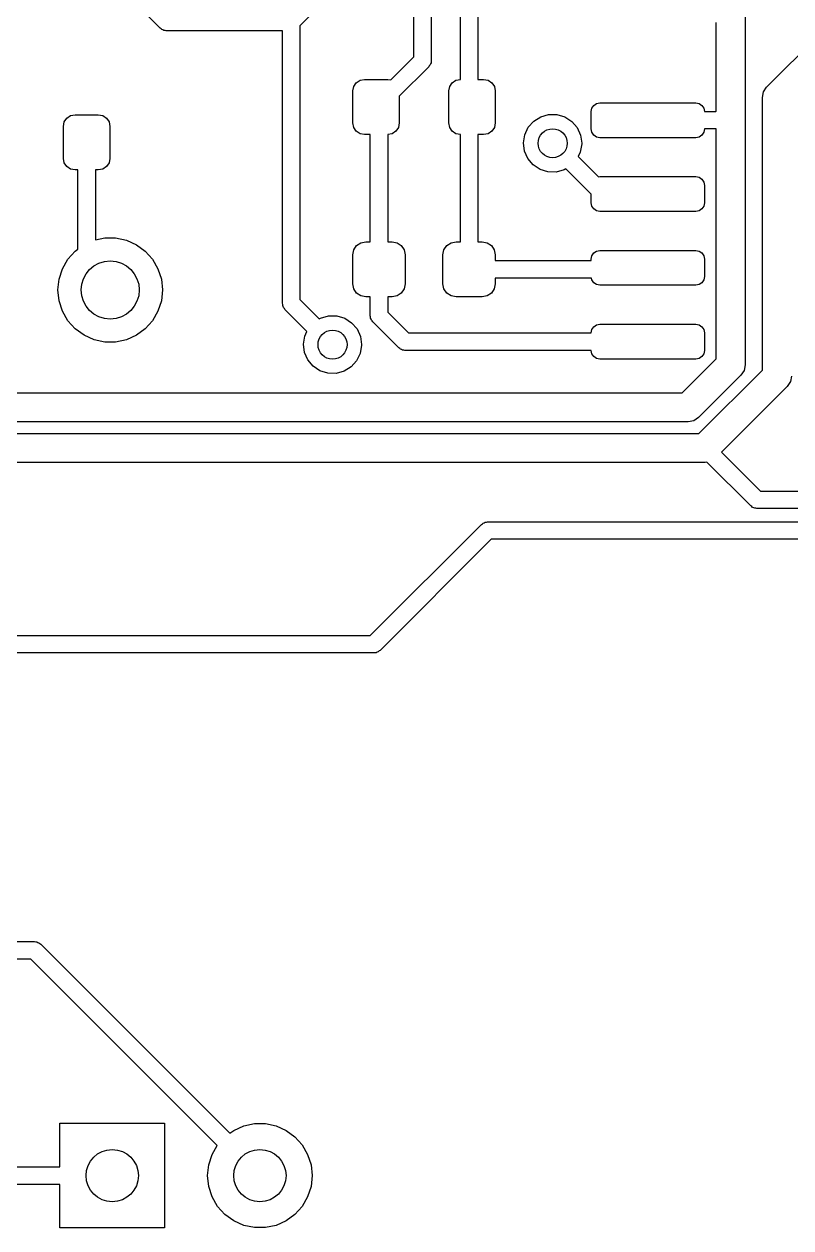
# Model space of a CAD drawing. Extents: x 108 to 192, y -153 to -46.
# Drawn here: x 130.56 to 143.75, y -145.68 to -124.96 of the extents above; entities that cross this region are included whole.
import ezdxf

# ---------------------------------------------------------------- set-up
doc = ezdxf.new("R2010")
doc.units = 0
doc.layers.add('BLACK', color=7, linetype='CONTINUOUS')

msp = doc.modelspace()

# ---------------------------------------------------------------- linework, layer by layer
at = {"layer": 'BLACK', "linetype": 'CONTINUOUS'}
for p, q in [((137.264, -125.529), (137.264, -120.255)), ((137.564, -120.193), (137.564, -125.591)), ((132.897, -125.036), (130.427, -122.567)), ((136.362, -123.934), (135.303, -124.993)), ((138.064, -125.915), (138.064, -123.944)), ((138.364, -123.944), (138.364, -125.915)), ((142.964, -124.667), (142.964, -130.828)), ((143.333, -126.048), (144.825, -124.556)), ((132.914, -125.046), (132.897, -125.036)), ((132.928, -125.06), (132.914, -125.046)), ((132.947, -125.065), (132.928, -125.06)), ((132.964, -125.075), (132.947, -125.065)), ((132.984, -125.075), (132.964, -125.075)), ((133.003, -125.08), (132.984, -125.075)), ((135.003, -125.08), (133.003, -125.08)), ((135.003, -129.769), (135.003, -125.08)), ((135.303, -124.993), (135.303, -129.706)), ((142.464, -126.462), (142.464, -124.935)), ((136.867, -125.926), (137.264, -125.529)), ((137.52, -125.697), (137.014, -126.203)), ((137.53, -125.68), (137.52, -125.697)), ((137.544, -125.666), (137.53, -125.68)), ((137.549, -125.647), (137.544, -125.666)), ((137.559, -125.63), (137.549, -125.647)), ((137.564, -125.591), (137.559, -125.61)), ((137.559, -125.61), (137.559, -125.63)), ((136.273, -125.974), (136.338, -125.931)), ((136.338, -125.931), (136.414, -125.915)), ((136.414, -125.915), (136.814, -125.915)), ((136.814, -125.915), (136.867, -125.926)), ((137.923, -125.974), (137.988, -125.931)), ((137.988, -125.931), (138.064, -125.915)), ((138.364, -125.915), (138.464, -125.915)), ((138.464, -125.915), (138.541, -125.931)), ((138.541, -125.931), (138.606, -125.974)), ((136.214, -126.115), (136.23, -126.039)), ((136.214, -126.665), (136.214, -126.115)), ((136.23, -126.039), (136.273, -125.974)), ((137.864, -126.115), (137.88, -126.039)), ((137.864, -126.665), (137.864, -126.115)), ((137.88, -126.039), (137.923, -125.974)), ((138.606, -125.974), (138.649, -126.039)), ((138.649, -126.039), (138.664, -126.115)), ((138.664, -126.115), (138.664, -126.665)), ((143.26, -126.225), (143.279, -126.129)), ((143.279, -126.129), (143.333, -126.048)), ((137.014, -126.203), (137.014, -126.665)), ((140.325, -126.412), (140.358, -126.363)), ((140.358, -126.363), (140.407, -126.33)), ((140.407, -126.33), (140.464, -126.319)), ((140.464, -126.319), (142.114, -126.319)), ((142.114, -126.319), (142.171, -126.33)), ((142.171, -126.33), (142.22, -126.363)), ((142.22, -126.363), (142.253, -126.412)), ((143.26, -130.917), (143.26, -126.225)), ((131.294, -126.584), (131.358, -126.54)), ((131.358, -126.54), (131.435, -126.525)), ((131.435, -126.525), (131.835, -126.525)), ((131.835, -126.525), (131.912, -126.54)), ((131.912, -126.54), (131.976, -126.584)), ((139.327, -126.634), (139.447, -126.558)), ((139.447, -126.558), (139.583, -126.519)), ((139.583, -126.519), (139.725, -126.52)), ((139.725, -126.52), (139.861, -126.561)), ((139.861, -126.561), (139.98, -126.638)), ((140.314, -126.469), (140.325, -126.412)), ((140.314, -126.769), (140.314, -126.469)), ((142.253, -126.412), (142.264, -126.469)), ((142.264, -126.469), (142.457, -126.469)), ((142.457, -126.469), (142.464, -126.462)), ((131.235, -126.725), (131.25, -126.648)), ((131.235, -127.275), (131.235, -126.725)), ((131.25, -126.648), (131.294, -126.584)), ((131.976, -126.584), (132.02, -126.648)), ((132.02, -126.648), (132.035, -126.725)), ((132.035, -126.725), (132.035, -127.275)), ((136.23, -126.742), (136.214, -126.665)), ((136.273, -126.807), (136.23, -126.742)), ((136.999, -126.742), (136.956, -126.807)), ((137.014, -126.665), (136.999, -126.742)), ((137.88, -126.742), (137.864, -126.665)), ((137.923, -126.807), (137.88, -126.742)), ((138.649, -126.742), (138.606, -126.807)), ((138.664, -126.665), (138.649, -126.742)), ((139.173, -126.869), (139.233, -126.74)), ((139.233, -126.74), (139.327, -126.634)), ((139.98, -126.638), (140.072, -126.745)), ((140.072, -126.745), (140.131, -126.875)), ((140.325, -126.826), (140.314, -126.769)), ((142.264, -126.769), (142.253, -126.826)), ((142.464, -126.769), (142.264, -126.769)), ((142.464, -130.724), (142.464, -126.769)), ((136.338, -126.85), (136.273, -126.807)), ((136.414, -126.865), (136.338, -126.85)), ((136.514, -126.865), (136.414, -126.865)), ((136.514, -128.709), (136.514, -126.865)), ((136.891, -126.85), (136.814, -126.865)), ((136.814, -126.865), (136.814, -128.709)), ((136.956, -126.807), (136.891, -126.85)), ((137.988, -126.85), (137.923, -126.807)), ((138.064, -126.865), (137.988, -126.85)), ((138.064, -128.709), (138.064, -126.865)), ((138.464, -126.865), (138.364, -126.865)), ((138.364, -126.865), (138.364, -128.709)), ((138.541, -126.85), (138.464, -126.865)), ((138.606, -126.807), (138.541, -126.85)), ((139.151, -127.009), (139.173, -126.869)), ((140.131, -126.875), (140.151, -127.015)), ((140.358, -126.875), (140.325, -126.826)), ((140.407, -126.908), (140.358, -126.875)), ((140.464, -126.919), (140.407, -126.908)), ((142.114, -126.919), (140.464, -126.919)), ((142.171, -126.908), (142.114, -126.919)), ((142.22, -126.875), (142.171, -126.908)), ((142.253, -126.826), (142.22, -126.875)), ((139.169, -127.149), (139.151, -127.009)), ((139.226, -127.279), (139.169, -127.149)), ((140.127, -127.167), (140.091, -127.242)), ((140.151, -127.027), (140.127, -127.167)), ((140.151, -127.015), (140.151, -127.027)), ((131.25, -127.352), (131.235, -127.275)), ((131.294, -127.416), (131.25, -127.352)), ((132.02, -127.352), (131.976, -127.416)), ((132.035, -127.275), (132.02, -127.352)), ((139.318, -127.388), (139.226, -127.279)), ((139.436, -127.466), (139.318, -127.388)), ((140.091, -127.242), (140.442, -127.593)), ((131.358, -127.46), (131.294, -127.416)), ((131.435, -127.475), (131.358, -127.46)), ((131.485, -127.475), (131.435, -127.475)), ((131.485, -128.837), (131.485, -127.475)), ((131.835, -127.475), (131.785, -127.475)), ((131.785, -127.475), (131.785, -128.679)), ((131.912, -127.46), (131.835, -127.475)), ((131.976, -127.416), (131.912, -127.46)), ((139.571, -127.508), (139.436, -127.466)), ((139.713, -127.511), (139.571, -127.508)), ((139.849, -127.474), (139.713, -127.511)), ((139.879, -127.455), (139.849, -127.474)), ((140.314, -127.89), (139.879, -127.455)), ((140.442, -127.593), (140.464, -127.589)), ((140.464, -127.589), (142.114, -127.589)), ((142.114, -127.589), (142.171, -127.6)), ((142.171, -127.6), (142.22, -127.633)), ((142.22, -127.633), (142.253, -127.682)), ((142.253, -127.682), (142.264, -127.739)), ((142.264, -127.739), (142.264, -128.039)), ((140.314, -128.039), (140.314, -127.89)), ((140.325, -128.096), (140.314, -128.039)), ((140.358, -128.145), (140.325, -128.096)), ((140.407, -128.178), (140.358, -128.145)), ((140.464, -128.189), (140.407, -128.178)), ((142.114, -128.189), (140.464, -128.189)), ((142.171, -128.178), (142.114, -128.189)), ((142.22, -128.145), (142.171, -128.178)), ((142.253, -128.096), (142.22, -128.145)), ((142.264, -128.039), (142.253, -128.096)), ((131.785, -128.679), (131.946, -128.645)), ((131.946, -128.645), (132.134, -128.645)), ((132.134, -128.645), (132.318, -128.684)), ((131.438, -128.871), (131.485, -128.837)), ((132.318, -128.684), (132.49, -128.761)), ((132.49, -128.761), (132.642, -128.871)), ((136.214, -128.934), (136.232, -128.848)), ((136.232, -128.848), (136.28, -128.775)), ((136.28, -128.775), (136.353, -128.727)), ((136.353, -128.727), (136.439, -128.709)), ((136.439, -128.709), (136.514, -128.709)), ((136.814, -128.709), (136.889, -128.709)), ((136.889, -128.709), (136.976, -128.727)), ((136.976, -128.727), (137.048, -128.775)), ((137.048, -128.775), (137.097, -128.848)), ((137.097, -128.848), (137.114, -128.934)), ((137.764, -128.934), (137.782, -128.848)), ((137.782, -128.848), (137.83, -128.775)), ((137.83, -128.775), (137.903, -128.727)), ((137.903, -128.727), (137.989, -128.709)), ((137.989, -128.709), (138.064, -128.709)), ((138.364, -128.709), (138.439, -128.709)), ((138.439, -128.709), (138.526, -128.727)), ((138.526, -128.727), (138.598, -128.775)), ((138.598, -128.775), (138.647, -128.848)), ((138.647, -128.848), (138.664, -128.934)), ((131.218, -129.174), (131.312, -129.011)), ((131.312, -129.011), (131.438, -128.871)), ((132.642, -128.871), (132.768, -129.011)), ((132.768, -129.011), (132.862, -129.174)), ((136.214, -129.434), (136.214, -128.934)), ((137.114, -128.934), (137.114, -129.434)), ((137.764, -129.434), (137.764, -128.934)), ((138.664, -128.934), (138.664, -129.034)), ((138.664, -129.034), (140.314, -129.034)), ((140.314, -129.009), (140.325, -128.952)), ((140.314, -129.034), (140.314, -129.009)), ((140.325, -128.952), (140.358, -128.903)), ((140.358, -128.903), (140.407, -128.87)), ((140.407, -128.87), (140.464, -128.859)), ((140.464, -128.859), (142.114, -128.859)), ((142.114, -128.859), (142.171, -128.87)), ((142.171, -128.87), (142.22, -128.903)), ((142.22, -128.903), (142.253, -128.952)), ((142.253, -128.952), (142.264, -129.009)), ((142.264, -129.009), (142.264, -129.309)), ((131.16, -129.353), (131.218, -129.174)), ((132.862, -129.174), (132.92, -129.353)), ((131.14, -129.54), (131.16, -129.353)), ((132.92, -129.353), (132.94, -129.54)), ((136.232, -129.521), (136.214, -129.434)), ((137.114, -129.434), (137.097, -129.521)), ((137.782, -129.521), (137.764, -129.434)), ((138.664, -129.434), (138.647, -129.521)), ((140.319, -129.334), (138.664, -129.334)), ((138.664, -129.334), (138.664, -129.434)), ((140.325, -129.366), (140.319, -129.334)), ((140.358, -129.415), (140.325, -129.366)), ((140.407, -129.448), (140.358, -129.415)), ((140.464, -129.459), (140.407, -129.448)), ((142.114, -129.459), (140.464, -129.459)), ((142.171, -129.448), (142.114, -129.459)), ((142.22, -129.415), (142.171, -129.448)), ((142.253, -129.366), (142.22, -129.415)), ((142.264, -129.309), (142.253, -129.366)), ((131.16, -129.727), (131.14, -129.54)), ((132.94, -129.54), (132.92, -129.727)), ((136.28, -129.593), (136.232, -129.521)), ((136.353, -129.642), (136.28, -129.593)), ((136.439, -129.659), (136.353, -129.642)), ((136.514, -129.659), (136.439, -129.659)), ((136.514, -129.984), (136.514, -129.659)), ((136.889, -129.659), (136.814, -129.659)), ((136.814, -129.659), (136.814, -129.922)), ((136.976, -129.642), (136.889, -129.659)), ((137.048, -129.593), (136.976, -129.642)), ((137.097, -129.521), (137.048, -129.593)), ((137.83, -129.593), (137.782, -129.521)), ((137.903, -129.642), (137.83, -129.593)), ((137.989, -129.659), (137.903, -129.642)), ((138.439, -129.659), (137.989, -129.659)), ((138.526, -129.642), (138.439, -129.659)), ((138.598, -129.593), (138.526, -129.642)), ((138.647, -129.521), (138.598, -129.593)), ((131.218, -129.906), (131.16, -129.727)), ((132.92, -129.727), (132.862, -129.906)), ((135.009, -129.788), (135.003, -129.769)), ((135.009, -129.807), (135.009, -129.788)), ((135.018, -129.825), (135.009, -129.807)), ((135.023, -129.844), (135.018, -129.825)), ((135.037, -129.858), (135.023, -129.844)), ((135.047, -129.875), (135.037, -129.858)), ((135.425, -130.252), (135.047, -129.875)), ((135.303, -129.706), (135.636, -130.039)), ((131.312, -130.069), (131.218, -129.906)), ((131.438, -130.209), (131.312, -130.069)), ((132.768, -130.069), (132.642, -130.209)), ((132.862, -129.906), (132.768, -130.069)), ((135.636, -130.039), (135.66, -130.023)), ((135.66, -130.023), (135.797, -129.984)), ((135.797, -129.984), (135.939, -129.985)), ((135.939, -129.985), (136.074, -130.026)), ((136.074, -130.026), (136.193, -130.103)), ((136.52, -130.003), (136.514, -129.984)), ((136.52, -130.023), (136.52, -130.003)), ((136.529, -130.04), (136.52, -130.023)), ((136.534, -130.059), (136.529, -130.04)), ((136.548, -130.073), (136.534, -130.059)), ((136.558, -130.09), (136.548, -130.073)), ((137.003, -130.535), (136.558, -130.09)), ((136.814, -129.922), (137.171, -130.279)), ((131.59, -130.319), (131.438, -130.209)), ((132.642, -130.209), (132.49, -130.319)), ((135.386, -130.334), (135.425, -130.252)), ((136.193, -130.103), (136.286, -130.21)), ((136.286, -130.21), (136.345, -130.339)), ((137.171, -130.279), (140.314, -130.279)), ((140.314, -130.279), (140.325, -130.222)), ((140.325, -130.222), (140.358, -130.173)), ((140.358, -130.173), (140.407, -130.14)), ((140.407, -130.14), (140.464, -130.129)), ((140.464, -130.129), (142.114, -130.129)), ((142.114, -130.129), (142.171, -130.14)), ((142.171, -130.14), (142.22, -130.173)), ((142.22, -130.173), (142.253, -130.222)), ((142.253, -130.222), (142.264, -130.279)), ((142.264, -130.279), (142.264, -130.579)), ((131.762, -130.396), (131.59, -130.319)), ((131.946, -130.435), (131.762, -130.396)), ((132.134, -130.435), (131.946, -130.435)), ((132.318, -130.396), (132.134, -130.435)), ((132.49, -130.319), (132.318, -130.396)), ((135.365, -130.474), (135.386, -130.334)), ((135.383, -130.614), (135.365, -130.474)), ((136.364, -130.492), (136.341, -130.632)), ((136.345, -130.339), (136.365, -130.48)), ((136.365, -130.48), (136.364, -130.492)), ((135.44, -130.744), (135.383, -130.614)), ((136.341, -130.632), (136.279, -130.759)), ((137.02, -130.545), (137.003, -130.535)), ((137.034, -130.559), (137.02, -130.545)), ((137.053, -130.564), (137.034, -130.559)), ((137.07, -130.574), (137.053, -130.564)), ((137.09, -130.574), (137.07, -130.574)), ((137.109, -130.579), (137.09, -130.574)), ((140.314, -130.579), (137.109, -130.579)), ((140.325, -130.636), (140.314, -130.579)), ((140.358, -130.685), (140.325, -130.636)), ((140.407, -130.718), (140.358, -130.685)), ((142.22, -130.685), (142.171, -130.718)), ((142.253, -130.636), (142.22, -130.685)), ((142.264, -130.579), (142.253, -130.636)), ((135.531, -130.853), (135.44, -130.744)), ((135.649, -130.931), (135.531, -130.853)), ((136.184, -130.864), (136.063, -130.939)), ((136.279, -130.759), (136.184, -130.864)), ((140.464, -130.729), (140.407, -130.718)), ((142.114, -130.729), (140.464, -130.729)), ((141.88, -131.308), (142.464, -130.724)), ((142.171, -130.718), (142.114, -130.729)), ((142.169, -132.008), (143.26, -130.917)), ((142.945, -130.923), (142.891, -131.004)), ((142.964, -130.828), (142.945, -130.923)), ((135.785, -130.973), (135.649, -130.931)), ((135.926, -130.976), (135.785, -130.973)), ((136.063, -130.939), (135.926, -130.976)), ((142.891, -131.004), (142.16, -131.735)), ((143.741, -131.116), (143.687, -131.198)), ((143.76, -131.021), (143.741, -131.116)), ((121.2, -131.308), (141.88, -131.308)), ((143.687, -131.198), (142.556, -132.329)), ((142.16, -131.735), (142.079, -131.789)), ((141.983, -131.808), (121.097, -131.808)), ((142.079, -131.789), (141.983, -131.808)), ((120.801, -132.008), (142.169, -132.008)), ((142.556, -132.329), (143.228, -133.001)), ((142.273, -132.508), (121.741, -132.508)), ((142.305, -132.502), (142.273, -132.508)), ((143.06, -133.257), (142.305, -132.502)), ((143.228, -133.001), (171.333, -133.001)), ((143.077, -133.266), (143.06, -133.257)), ((143.091, -133.28), (143.077, -133.266)), ((143.11, -133.286), (143.091, -133.28)), ((143.127, -133.295), (143.11, -133.286)), ((143.147, -133.295), (143.127, -133.295)), ((143.166, -133.301), (143.147, -133.295)), ((171.395, -133.301), (143.166, -133.301)), ((136.514, -135.486), (138.426, -133.574)), ((138.426, -133.574), (138.443, -133.564)), ((138.443, -133.564), (138.457, -133.55)), ((138.457, -133.55), (138.476, -133.545)), ((138.476, -133.545), (138.493, -133.535)), ((138.493, -133.535), (138.513, -133.535)), ((138.513, -133.535), (138.532, -133.53)), ((138.532, -133.53), (177.611, -133.53)), ((138.594, -133.83), (136.682, -135.742)), ((177.673, -133.83), (138.594, -133.83)), ((122.891, -135.486), (136.514, -135.486)), ((136.576, -135.786), (122.891, -135.786)), ((136.595, -135.781), (136.576, -135.786)), ((136.615, -135.781), (136.595, -135.781)), ((136.632, -135.771), (136.615, -135.781)), ((136.651, -135.766), (136.632, -135.771)), ((136.665, -135.752), (136.651, -135.766)), ((136.682, -135.742), (136.665, -135.752)), ((123.15, -140.754), (130.739, -140.754)), ((130.739, -140.754), (130.758, -140.759)), ((130.758, -140.759), (130.778, -140.759)), ((130.778, -140.759), (130.795, -140.769)), ((130.795, -140.769), (130.814, -140.774)), ((130.814, -140.774), (130.828, -140.788)), ((130.828, -140.788), (130.845, -140.798)), ((130.845, -140.798), (134.097, -144.05)), ((130.677, -141.054), (123.15, -141.054)), ((133.882, -144.259), (130.677, -141.054)), ((131.175, -144.63), (131.175, -143.88)), ((131.175, -143.88), (132.975, -143.88)), ((132.975, -143.88), (132.975, -145.68)), ((134.165, -144.001), (134.337, -143.924)), ((134.337, -143.924), (134.521, -143.885)), ((134.521, -143.885), (134.709, -143.885)), ((134.709, -143.885), (134.893, -143.924)), ((134.893, -143.924), (135.065, -144.001)), ((134.097, -144.05), (134.165, -144.001)), ((135.065, -144.001), (135.217, -144.111)), ((135.217, -144.111), (135.343, -144.251)), ((133.793, -144.414), (133.882, -144.259)), ((135.343, -144.251), (135.437, -144.414)), ((133.715, -144.78), (133.735, -144.593)), ((133.735, -144.593), (133.793, -144.414)), ((135.437, -144.414), (135.495, -144.593)), ((135.495, -144.593), (135.515, -144.78)), ((129.976, -144.63), (131.175, -144.63)), ((133.735, -144.967), (133.715, -144.78)), ((135.515, -144.78), (135.495, -144.967)), ((131.175, -144.93), (130.038, -144.93)), ((131.175, -145.68), (131.175, -144.93)), ((133.793, -145.146), (133.735, -144.967)), ((135.495, -144.967), (135.437, -145.146)), ((133.887, -145.309), (133.793, -145.146)), ((135.437, -145.146), (135.343, -145.309)), ((134.013, -145.449), (133.887, -145.309)), ((135.343, -145.309), (135.217, -145.449)), ((134.165, -145.559), (134.013, -145.449)), ((134.337, -145.636), (134.165, -145.559)), ((135.065, -145.559), (134.893, -145.636)), ((135.217, -145.449), (135.065, -145.559)), ((132.975, -145.68), (131.175, -145.68)), ((134.521, -145.675), (134.337, -145.636)), ((134.709, -145.675), (134.521, -145.675)), ((134.893, -145.636), (134.709, -145.675))]:
    msp.add_line(p, q, dxfattribs=at)
at = {"layer": 'BLACK'}
for centre, radius in [((139.651, -127.015), 0.25), ((132.04, -129.54), 0.5), ((135.865, -130.48), 0.25), ((132.075, -144.78), 0.45), ((134.615, -144.78), 0.45)]:
    msp.add_circle(centre, radius, dxfattribs=at)

doc.saveas('drawing.dxf')
